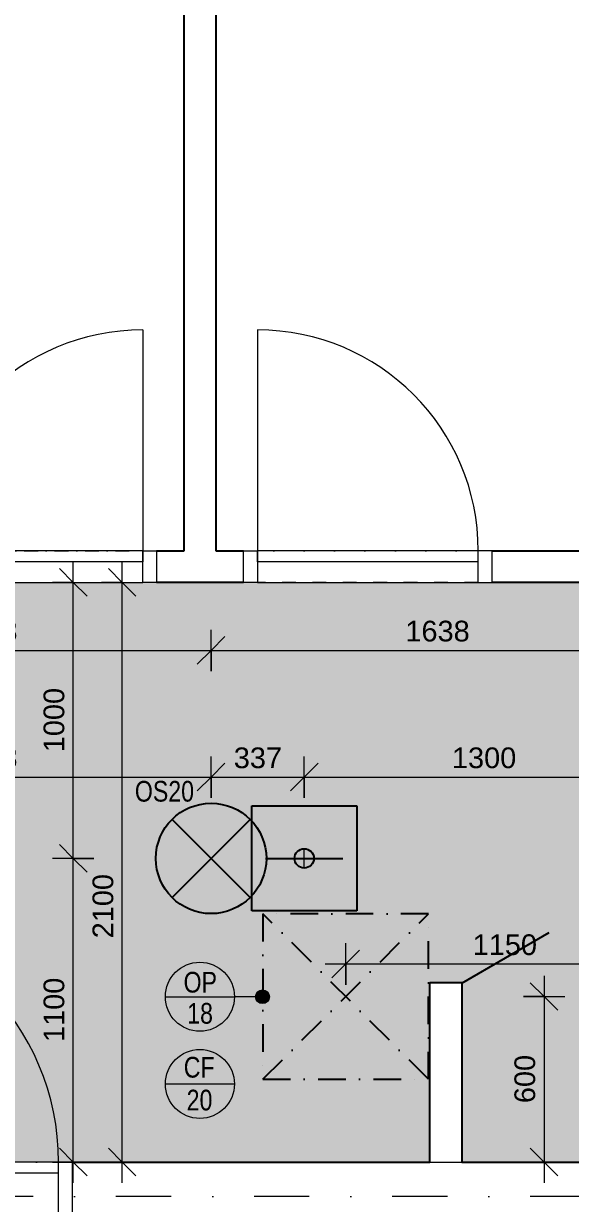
# Model space of a CAD drawing. Header units: millimetres. Extents: x -48113 to -1543, y -7799 to 11925.
# Drawn here: x -33236 to -31256, y -627 to 3648 of the extents above; entities that cross this region are included whole.
import ezdxf

# ---------------------------------------------------------------- set-up
doc = ezdxf.new("R2010")
doc.units = ezdxf.units.MM
for name, pattern in [('HA_DashDot_10mm-S3mm', [500, 200, -150, 0, -150]), ('HA_DashDot_2_2mm-S0_6mm', [110, 50, -30, 0, -30]), ('HA_DashDot_4mm-S1mm', [200, 100, -50, 0, -50])]:
    doc.linetypes.add(name, pattern=pattern)
for name, color, linetype, lineweight in [('-UNDERLAY_A-DETL-____-OTLN', 9, 'Continuous', 25), ('A-____-____-DIMS', 9, 'Continuous', 5), ('A-____-____-DIMS-50', 9, 'Continuous', 5), ('A-CLNG-____-IDEN', 9, 'Continuous', 9), ('A-CLNG-____-PATT', 9, 'Continuous', 9), ('A-DETL-____-OTLN', 9, 'Continuous', 25), ('A-DETL-____-THIN', 9, 'Continuous', 9), ('A-DETL-GENF-OTLN', 9, 'Continuous', 9), ('A-DOOR-____-MCUT', 9, 'HA_DashDot_2_2mm-S0_6mm', 9), ('A-DOOR-____-OTLN', 9, 'Continuous', 9), ('A-DOOR-FRAM-OTLN', 9, 'Continuous', 9), ('A-FLOR-____-OVHD', 9, 'HA_DashDot_4mm-S1mm', 25), ('A-GENM-____-IDEN', 9, 'Continuous', 9), ('A-WALL-____-MCUT', 9, 'Continuous', 25), ('E-LITE-EQPM-IDEN', 9, 'Continuous', 9), ('E-LITE-EQPM-OTLN', 9, 'Continuous', 9), ('I-WALL-____-MCUT', 9, 'Continuous', 25), ('S-GRID-____-OTLN', 9, 'Continuous', 5)]:
    doc.layers.add(name, color=color, linetype=linetype, lineweight=lineweight)
doc.styles.add('Arial_1', font='arial.ttf', dxfattribs={"height": 75})
doc.styles.add('Arial_2', font='arial.ttf', dxfattribs={"width": 0.8, "height": 75})
doc.dimstyles.new('Inner_Dimensions', dxfattribs={"dimscale": 304.8, "dimtxt": 76.519455, "dimasz": 0.328084, "dimexe": 0.246063, "dimexo": 0.0625, "dimgap": 0.032808, "dimtad": 1, "dimdec": 0, "dimzin": 0, "dimdsep": 46, "dimtxsty": 'Arial_1', "dimblk1": 'OBLIQUE', "dimblk2": 'OBLIQUE', "dimsah": 1, "dimcen": 0.09, "dimdle": 0.246063, "dimazin": 0, "dimtfac": 1, "dimtdec": 4, "dimtix": 1, "dimtmove": 0, "dimatfit": 3, "dimfxl": 0.246063, "dimfxlon": 1, "dimtvp": 1, "dimtolj": 1, "dimtzin": 0, "dimlwd": 9, "dimlwe": 9, "dimarcsym": 2})
doc.dimstyles.new('Inner_Dimensions_1', dxfattribs={"dimscale": 304.8, "dimtxt": 76.519455, "dimasz": 0.328084, "dimexe": 0.246063, "dimexo": 0.0625, "dimgap": 0.032808, "dimtad": 1, "dimdec": 0, "dimzin": 0, "dimdsep": 46, "dimtxsty": 'Arial_1', "dimblk1": 'OBLIQUE', "dimblk2": 'OBLIQUE', "dimsah": 1, "dimcen": 0.09, "dimdle": 0.246063, "dimazin": 0, "dimtfac": 1, "dimtdec": 4, "dimtix": 1, "dimtmove": 2, "dimatfit": 3, "dimfxl": 0.246063, "dimfxlon": 1, "dimtvp": 1, "dimtolj": 1, "dimtzin": 0, "dimlwd": 9, "dimlwe": 9, "dimarcsym": 2})

# ---------------------------------------------------------------- blocks, each defined once
blk = doc.blocks.new('HA_DR_Single_Swing_Solid - In_BJ_900x2100_Vstup-2040222-DPS_1NP-C')
at = {"layer": 'A-DOOR-____-MCUT'}
for p, q in [((-450, 125), (450, 125)), ((-450, -125), (450, -125))]:
    blk.add_line(p, q, dxfattribs=at)
at = {"layer": 'A-DOOR-____-OTLN'}
for p, q in [((-500, 125), (500, 125)), ((-450, -85), (-450, -125)), ((-450, -85), (450, -85)), ((450, -85), (450, -125)), ((-500, -125), (500, -125)), ((-450, -125), (450, -125))]:
    blk.add_line(p, q, dxfattribs=at)
at = {"layer": 'A-DOOR-____-OTLN', "lineweight": 5}
blk.add_line((450, -1025), (450, -125), dxfattribs=at)
blk.add_arc((450, -125), 900, 180, 270, dxfattribs=at)
at = {"layer": 'A-DOOR-FRAM-OTLN'}
for p, q in [((-450, 125), (-500, 125)), ((-500, 125), (-500, -125)), ((450, 125), (-450, 125)), ((-450, 125), (-450, -125)), ((450, -125), (450, 125)), ((450, 125), (500, 125)), ((500, 125), (500, -125)), ((-500, -125), (-450, -125)), ((500, -125), (450, -125))]:
    blk.add_line(p, q, dxfattribs=at)
blk = doc.blocks.new('HA_DR_Double_Swing_Solid - In_BJ_1200x2100_800-1662813-DPS_1NP-C')
at = {"layer": 'A-DOOR-____-MCUT'}
for p, q in [((-600, 57.5), (600, 57.5)), ((-600, -57.5), (600, -57.5))]:
    blk.add_line(p, q, dxfattribs=at)
at = {"layer": 'A-DOOR-____-OTLN', "lineweight": 5}
for p, q in [((600, 857.5), (600, 57.5)), ((-253.6, 257.5), (-600, 57.5))]:
    blk.add_line(p, q, dxfattribs=at)
at = {"layer": 'A-DOOR-____-OTLN'}
for p, q in [((-107.5, 65.5), (-107.5, 115)), ((-107.5, 115), (-5, 115)), ((-92.5, 100), (-92.5, 65.5)), ((-5, 100), (-92.5, 100)), ((-5, 100), (-5, 115)), ((-200, 57.5), (-600, 57.5)), ((-600, 17.5), (-600, 57.5)), ((-200, 17.5), (-200, 57.5)), ((600, 57.5), (-200, 57.5)), ((-200, 57.5), (-200, 17.5)), ((-70, 65.5), (-130, 65.5)), ((-130, 57.5), (-130, 65.5)), ((-70, 57.5), (-70, 65.5)), ((600, 57.5), (600, 17.5)), ((-200, 17.5), (-600, 17.5)), ((600, 17.5), (-200, 17.5))]:
    blk.add_line(p, q, dxfattribs=at)
at = {"layer": 'A-DOOR-____-OTLN', "lineweight": 5}
for centre, radius, start, end in [((600, 57.5), 800, 90, 180), ((-600, 57.5), 400, 360, 30)]:
    blk.add_arc(centre, radius, start, end, dxfattribs=at)
at = {"layer": 'A-DOOR-____-OTLN'}
blk.add_open_spline([(-107.5, 115), (-107.5, 115), (-107.4, 114.9), (-106.9, 114.4), (-106.5, 114), (-106.1, 113.6), (-105.6, 113.1), (-105.2, 112.7), (-104.6, 112.1), (-103.9, 111.4), (-103.3, 110.8), (-102.9, 110.4), (-102.4, 109.9), (-101.9, 109.4), (-101.5, 109), (-101, 108.5), (-100.5, 108), (-100, 107.5), (-99.5, 107), (-99, 106.5), (-98.5, 106), (-98.1, 105.6), (-97.6, 105.1), (-97.1, 104.6), (-96.7, 104.2), (-96.2, 103.7), (-95.8, 103.3), (-95.3, 102.8), (-94.8, 102.3), (-94.4, 101.9), (-93.9, 101.4), (-93.5, 101), (-93.1, 100.6), (-92.6, 100.1), (-92.5, 100), (-92.5, 100)], degree=3, knots=[0, 0, 0, 0, 0.083333, 0.125, 0.166667, 0.208333, 0.229167, 0.25, 0.291667, 0.333333, 0.354167, 0.375, 0.395833, 0.416667, 0.4375, 0.458333, 0.479167, 0.5, 0.520833, 0.541667, 0.5625, 0.583333, 0.604167, 0.625, 0.645833, 0.666667, 0.6875, 0.708333, 0.75, 0.770833, 0.791667, 0.833333, 0.875, 0.916667, 1, 1, 1, 1], dxfattribs=at)
at = {"layer": 'A-DOOR-FRAM-OTLN'}
for p, q in [((-650, 57.5), (-650, -57.5)), ((-600, 57.5), (-650, 57.5)), ((-600, 57.5), (-600, -57.5)), ((600, -57.5), (600, 57.5)), ((600, 57.5), (650, 57.5)), ((650, 57.5), (650, -57.5)), ((-650, -57.5), (-600, -57.5)), ((-600, -57.5), (600, -57.5)), ((650, -57.5), (600, -57.5))]:
    blk.add_line(p, q, dxfattribs=at)
blk = doc.blocks.new('HA_DR_Single_Swing_Solid - In_BJ_800x2100-2040331-DPS_1NP-C')
at = {"layer": 'A-DOOR-____-MCUT'}
for p, q in [((-400, 57.5), (400, 57.5)), ((-400, -57.5), (400, -57.5))]:
    blk.add_line(p, q, dxfattribs=at)
at = {"layer": 'A-DOOR-____-OTLN'}
for p, q in [((-400, -17.5), (-400, -57.5)), ((-400, -17.5), (400, -17.5)), ((400, -17.5), (400, -57.5)), ((-400, -57.5), (400, -57.5))]:
    blk.add_line(p, q, dxfattribs=at)
at = {"layer": 'A-DOOR-____-OTLN', "lineweight": 5}
blk.add_line((400, -857.5), (400, -57.5), dxfattribs=at)
blk.add_arc((400, -57.5), 800, 180, 270, dxfattribs=at)
at = {"layer": 'A-DOOR-FRAM-OTLN'}
for p, q in [((-400, 57.5), (-450, 57.5)), ((-450, 57.5), (-450, -57.5)), ((400, 57.5), (-400, 57.5)), ((-400, 57.5), (-400, -57.5)), ((400, -57.5), (400, 57.5)), ((400, 57.5), (450, 57.5)), ((450, 57.5), (450, -57.5)), ((-450, -57.5), (-400, -57.5)), ((450, -57.5), (400, -57.5))]:
    blk.add_line(p, q, dxfattribs=at)
blk = doc.blocks.new('HA_LF_GenericSymbol - OS20_chodby-1935301-DPS_1NP-C')
at = {"layer": 'E-LITE-EQPM-OTLN', "color": 11, "lineweight": 25}
for p, q in [((141.4, 141.4), (-141.4, -141.4)), ((-141.4, 141.4), (141.4, -141.4))]:
    blk.add_line(p, q, dxfattribs=at)
blk.add_circle((0, 0), 200, dxfattribs=at)
blk = doc.blocks.new('DIMBLOCK61-DPS_1NP-C')
at = {"layer": 'A-____-____-DIMS-50', "lineweight": 9, "transparency": 16777216}
for p, q in [((-34194.9, 1452.1), (-34194.9, 1302.1)), ((-34194.9, 1377.1), (-34194.9, 1452.1)), ((-34194.9, 1377.1), (-34144.9, 1427.1)), ((-32557.4, 1302.1), (-32557.4, 1452.1)), ((-32557.4, 1377.1), (-32507.4, 1427.1)), ((-34194.9, 1377.1), (-34244.9, 1327.1)), ((-34194.9, 1377.1), (-32557.4, 1377.1)), ((-32557.4, 1377.1), (-32607.4, 1327.1)), ((-32557.4, 1377.1), (-32557.4, 1302.1))]:
    blk.add_line(p, q, dxfattribs=at)
at = {"layer": 'A-____-____-DIMS-50', "color": 0, "lineweight": 9, "transparency": 16777216, "insert": (-33491.5, 1484.5), "char_height": 75, "width": 276.883, "attachment_point": 1, "line_spacing_factor": 0.941778, "style": 'Arial_1'}
blk.add_mtext('1638', dxfattribs=at)
blk = doc.blocks.new('_Oblique')
at = {"color": 0, "linetype": 'ByBlock', "lineweight": -2}
blk.add_line((-0.5, -0.5), (0.5, 0.5), dxfattribs=at)
blk = doc.blocks.new('DIMBLOCK62-DPS_1NP-C')
at = {"layer": 'A-____-____-DIMS-50', "lineweight": 9, "transparency": 16777216}
for p, q in [((-32557.4, 1302.1), (-32557.4, 1452.1)), ((-32557.4, 1377.1), (-32507.4, 1427.1)), ((-30919.9, 1452.1), (-30919.9, 1302.1)), ((-30919.9, 1377.1), (-30919.9, 1452.1)), ((-30919.9, 1377.1), (-30869.9, 1427.1)), ((-32557.4, 1377.1), (-32607.4, 1327.1)), ((-32557.4, 1377.1), (-30919.9, 1377.1)), ((-32557.4, 1377.1), (-32557.4, 1302.1)), ((-30919.9, 1377.1), (-30969.9, 1327.1))]:
    blk.add_line(p, q, dxfattribs=at)
at = {"layer": 'A-____-____-DIMS-50', "color": 0, "lineweight": 9, "transparency": 16777216, "insert": (-31854, 1484.5), "char_height": 75, "width": 276.883, "attachment_point": 1, "line_spacing_factor": 0.941778, "style": 'Arial_1'}
blk.add_mtext('1638', dxfattribs=at)
blk = doc.blocks.new('HA_TAG_GM_Products - Generic-588599-DPS_1NP-C')
at = {"layer": 'A-GENM-____-IDEN'}
blk.add_line((-2.5, 0), (2.5, 0), dxfattribs=at)
blk.add_circle((0, 0), 2.5, dxfattribs=at)
blk = doc.blocks.new('HA_Tag_Ceiling - Group _ Type Mark-1700485-DPS_1NP-C')
at = {"layer": 'A-CLNG-____-IDEN'}
blk.add_line((-2.5, 0), (2.5, 0), dxfattribs=at)
blk.add_circle((0, 0), 2.5, dxfattribs=at)
blk = doc.blocks.new('DIMBLOCK92-DPS_1NP-C')
at = {"layer": 'A-____-____-DIMS-50', "lineweight": 9, "transparency": 16777216}
for p, q in [((-34194.9, 992.9), (-34194.9, 842.9)), ((-34194.9, 917.9), (-34194.9, 992.9)), ((-32557.4, 842.9), (-32557.4, 992.9)), ((-34194.9, 917.9), (-34144.9, 967.9)), ((-32557.4, 917.9), (-32507.4, 967.9)), ((-34269.9, 917.9), (-32557.4, 917.9)), ((-34194.9, 917.9), (-34244.9, 867.9)), ((-32557.4, 917.9), (-32607.4, 867.9)), ((-32557.4, 917.9), (-32557.4, 842.9))]:
    blk.add_line(p, q, dxfattribs=at)
at = {"layer": 'A-____-____-DIMS-50', "color": 0, "lineweight": 9, "transparency": 16777216, "insert": (-33491.5, 1025.3), "char_height": 75, "width": 276.883, "attachment_point": 1, "line_spacing_factor": 0.941778, "style": 'Arial_1'}
blk.add_mtext('1638', dxfattribs=at)
blk = doc.blocks.new('DIMBLOCK93-DPS_1NP-C')
at = {"layer": 'A-____-____-DIMS-50', "lineweight": 9, "transparency": 16777216}
for p, q in [((-32557.4, 842.9), (-32557.4, 992.9)), ((-32220.2, 842.9), (-32220.2, 992.9)), ((-32557.4, 917.9), (-32507.4, 967.9)), ((-32220.2, 917.9), (-32170.2, 967.9)), ((-32557.4, 917.9), (-32607.4, 867.9)), ((-32557.4, 917.9), (-32220.2, 917.9)), ((-32557.4, 917.9), (-32557.4, 842.9)), ((-32220.2, 917.9), (-32270.2, 867.9)), ((-32220.2, 917.9), (-32220.2, 842.9))]:
    blk.add_line(p, q, dxfattribs=at)
at = {"layer": 'A-____-____-DIMS-50', "color": 0, "lineweight": 9, "transparency": 16777216, "insert": (-32475.3, 1025.3), "char_height": 75, "width": 207.662, "attachment_point": 1, "line_spacing_factor": 0.941778, "style": 'Arial_1'}
blk.add_mtext('337', dxfattribs=at)
blk = doc.blocks.new('DIMBLOCK94-DPS_1NP-C')
at = {"layer": 'A-____-____-DIMS-50', "lineweight": 9, "transparency": 16777216}
for p, q in [((-32220.2, 842.9), (-32220.2, 992.9)), ((-30919.9, 992.9), (-30919.9, 842.9)), ((-30919.9, 917.9), (-30919.9, 992.9)), ((-32220.2, 917.9), (-32170.2, 967.9)), ((-30919.9, 917.9), (-30869.9, 967.9)), ((-32220.2, 917.9), (-32270.2, 867.9)), ((-32220.2, 917.9), (-30844.9, 917.9)), ((-32220.2, 917.9), (-32220.2, 842.9)), ((-30919.9, 917.9), (-30969.9, 867.9))]:
    blk.add_line(p, q, dxfattribs=at)
at = {"layer": 'A-____-____-DIMS-50', "color": 0, "lineweight": 9, "transparency": 16777216, "insert": (-31685.4, 1025.3), "char_height": 75, "width": 276.883, "attachment_point": 1, "line_spacing_factor": 0.941778, "style": 'Arial_1'}
blk.add_mtext('1300', dxfattribs=at)
blk = doc.blocks.new('DIMBLOCK95-DPS_1NP-C')
at = {"layer": 'A-____-____-DIMS-50', "lineweight": 9, "transparency": 16777216}
for p, q in [((-31351.7, 122.8), (-31401.7, 172.8)), ((-31351.7, 197.8), (-31351.7, -551.8)), ((-31426.7, 122.8), (-31276.7, 122.8)), ((-31351.7, 122.8), (-31426.7, 122.8)), ((-31351.7, 122.8), (-31301.7, 72.8)), ((-31351.7, -476.8), (-31401.7, -426.8)), ((-31276.7, -476.8), (-31426.7, -476.8)), ((-31351.7, -476.8), (-31301.7, -526.8)), ((-31351.7, -476.8), (-31276.7, -476.8))]:
    blk.add_line(p, q, dxfattribs=at)
at = {"layer": 'A-____-____-DIMS-50', "color": 0, "lineweight": 9, "transparency": 16777216, "insert": (-31459.1, -263.5), "char_height": 75, "width": 207.662, "attachment_point": 1, "rotation": 90, "line_spacing_factor": 0.941778, "style": 'Arial_1'}
blk.add_mtext('600', dxfattribs=at)
blk = doc.blocks.new('DIMBLOCK96-DPS_1NP-C')
at = {"layer": 'A-____-____-DIMS-50', "lineweight": 9, "transparency": 16777216}
for p, q in [((-32069.9, 165.7), (-32069.9, 315.7)), ((-30919.9, 315.7), (-30919.9, 165.7)), ((-30919.9, 240.7), (-30919.9, 315.7)), ((-32069.9, 240.7), (-32019.9, 290.7)), ((-30919.9, 240.7), (-30869.9, 290.7)), ((-32144.9, 240.7), (-30844.9, 240.7)), ((-32069.9, 240.7), (-32119.9, 190.7)), ((-32069.9, 240.7), (-32069.9, 165.7)), ((-30919.9, 240.7), (-30969.9, 190.7))]:
    blk.add_line(p, q, dxfattribs=at)
at = {"layer": 'A-____-____-DIMS-50', "color": 0, "lineweight": 9, "transparency": 16777216, "insert": (-31610.3, 348.1), "char_height": 75, "width": 276.883, "attachment_point": 1, "line_spacing_factor": 0.941778, "style": 'Arial_1'}
blk.add_mtext('1150', dxfattribs=at)
blk = doc.blocks.new('DIMBLOCK111-DPS_1NP-C')
at = {"layer": 'A-____-____-DIMS-50', "lineweight": 9, "transparency": 16777216}
for p, q in [((-33056.7, 623.5), (-33106.7, 673.5)), ((-32981.7, 623.5), (-33131.7, 623.5)), ((-33056.7, -551.8), (-33056.7, 623.5)), ((-33056.7, 623.5), (-33006.7, 573.5)), ((-33056.7, 623.5), (-32981.7, 623.5)), ((-33056.7, -476.8), (-33106.7, -426.8)), ((-33131.7, -476.8), (-32981.7, -476.8)), ((-33056.7, -476.8), (-33131.7, -476.8)), ((-33056.7, -476.8), (-33006.7, -526.8))]:
    blk.add_line(p, q, dxfattribs=at)
at = {"layer": 'A-____-____-DIMS-50', "color": 0, "lineweight": 9, "transparency": 16777216, "insert": (-33164.1, -42), "char_height": 75, "width": 276.883, "attachment_point": 1, "rotation": 90, "line_spacing_factor": 0.941778, "style": 'Arial_1'}
blk.add_mtext('1100', dxfattribs=at)
blk = doc.blocks.new('DIMBLOCK112-DPS_1NP-C')
at = {"layer": 'A-____-____-DIMS-50', "lineweight": 9, "transparency": 16777216}
for p, q in [((-33056.7, 1623.2), (-33106.7, 1673.2)), ((-33056.7, 623.5), (-33056.7, 1698.2)), ((-33131.7, 1623.2), (-32981.7, 1623.2)), ((-33056.7, 1623.2), (-33131.7, 1623.2)), ((-33056.7, 1623.2), (-33006.7, 1573.2)), ((-33056.7, 623.5), (-33106.7, 673.5)), ((-32981.7, 623.5), (-33131.7, 623.5)), ((-33056.7, 623.5), (-33006.7, 573.5)), ((-33056.7, 623.5), (-32981.7, 623.5))]:
    blk.add_line(p, q, dxfattribs=at)
at = {"layer": 'A-____-____-DIMS-50', "color": 0, "lineweight": 9, "transparency": 16777216, "insert": (-33164.1, 1008), "char_height": 75, "width": 276.883, "attachment_point": 1, "rotation": 90, "line_spacing_factor": 0.941778, "style": 'Arial_1'}
blk.add_mtext('1000', dxfattribs=at)
blk = doc.blocks.new('DIMBLOCK147-DPS_1NP-C')
at = {"layer": 'A-____-____-DIMS-50', "lineweight": 9, "transparency": 16777216}
for p, q in [((-32879.4, 1623.2), (-32929.4, 1673.2)), ((-32879.4, -551.8), (-32879.4, 1698.2)), ((-32954.4, 1623.2), (-32804.4, 1623.2)), ((-32879.4, 1623.2), (-32954.4, 1623.2)), ((-32879.4, 1623.2), (-32829.4, 1573.2)), ((-32879.4, -476.8), (-32929.4, -426.8)), ((-32954.4, -476.8), (-32804.4, -476.8)), ((-32879.4, -476.8), (-32954.4, -476.8)), ((-32879.4, -476.8), (-32829.4, -526.8))]:
    blk.add_line(p, q, dxfattribs=at)
at = {"layer": 'A-____-____-DIMS-50', "color": 0, "lineweight": 9, "transparency": 16777216, "insert": (-32986.8, 333.7), "char_height": 75, "width": 276.883, "attachment_point": 1, "rotation": 90, "line_spacing_factor": 0.941778, "style": 'Arial_1'}
blk.add_mtext('2100', dxfattribs=at)

msp = doc.modelspace()

# ---------------------------------------------------------------- hatches: boundary and pattern name
at = {"layer": 'A-CLNG-____-PATT', "lineweight": 5}
h = msp.add_hatch(color=256, dxfattribs=at)
h.paths.add_polyline_path([(-30919.9, -476.8), (-30919.9, 1623.2), (-34194.9, 1623.2), (-34194.9, -476.8), (-31764.9, -476.8), (-31764.9, 173.2), (-31649.9, 173.2), (-31649.9, -476.8)])
h.paths.add_polyline_path([(-32220.2, 588.5), (-32229.3, 589.7), (-32237.7, 593.2), (-32245, 598.8), (-32250.5, 606), (-32254, 614.5), (-32255.2, 623.5), (-32254, 632.6), (-32250.5, 641), (-32245, 648.3), (-32237.7, 653.8), (-32229.3, 657.3), (-32220.2, 658.5), (-32211.2, 657.3), (-32202.7, 653.8), (-32195.5, 648.3), (-32189.9, 641), (-32186.4, 632.6), (-32185.2, 623.5), (-32186.4, 614.5), (-32189.9, 606), (-32195.5, 598.8), (-32202.7, 593.2), (-32211.2, 589.7)])
at = {"layer": 'A-DETL-GENF-OTLN'}
msp.add_hatch(color=1, dxfattribs=at).paths.add_polyline_path([(-32220.2, 588.5), (-32211.2, 589.7), (-32202.7, 593.2), (-32195.5, 598.8), (-32189.9, 606), (-32186.4, 614.5), (-32185.2, 623.5), (-32186.4, 632.6), (-32189.9, 641), (-32195.5, 648.3), (-32202.7, 653.8), (-32211.2, 657.3), (-32220.2, 658.5), (-32229.3, 657.3), (-32237.7, 653.8), (-32245, 648.3), (-32250.5, 641), (-32254, 632.6), (-32255.2, 623.5), (-32254, 614.5), (-32250.5, 606), (-32245, 598.8), (-32237.7, 593.2), (-32229.3, 589.7)])
at = {"layer": 'A-GENM-____-IDEN'}
h = msp.add_hatch(color=256, dxfattribs=at)
edge = h.paths.add_edge_path()
edge.add_arc((-32371.2, 122.1), 25, 0, 360)

# ---------------------------------------------------------------- linework, layer by layer
at = {"layer": '-UNDERLAY_A-DETL-____-OTLN'}
msp.add_line((-31649.9, 171.8), (-31333.8, 354.3), dxfattribs=at)
at = {"layer": 'A-DETL-____-OTLN'}
for p, q in [((-32410.2, 813.5), (-32030.2, 813.5)), ((-32410.2, 433.5), (-32410.2, 813.5)), ((-32030.2, 813.5), (-32030.2, 433.5)), ((-32360.2, 623.5), (-32080.2, 623.5)), ((-32030.2, 433.5), (-32410.2, 433.5))]:
    msp.add_line(p, q, dxfattribs=at)
msp.add_circle((-32220.2, 623.5), 35, dxfattribs=at)
at = {"layer": 'A-DETL-____-THIN'}
msp.add_line((-32220.2, 588.5), (-32220.2, 658.5), dxfattribs=at)
for start, end in [(0, 180), (180, 360)]:
    msp.add_arc((-32220.2, 623.5), 35, start, end, dxfattribs=at)
at = {"layer": 'A-FLOR-____-OVHD'}
for p, q in [((-31769.9, 422.8), (-32369.9, 422.8)), ((-32369.9, 422.8), (-32369.9, -177.2)), ((-31769.9, -177.2), (-32369.9, 422.8)), ((-32369.9, -177.2), (-31769.9, 422.8)), ((-31769.9, -177.2), (-31769.9, 422.8)), ((-32369.9, -177.2), (-31769.9, -177.2))]:
    msp.add_line(p, q, dxfattribs=at)
at = {"layer": 'A-GENM-____-IDEN'}
msp.add_line((-32371.2, 122.1), (-32473.1, 122.1), dxfattribs=at)
msp.add_circle((-32371.2, 122.1), 25, dxfattribs=at)
at = {"layer": 'A-WALL-____-MCUT', "lineweight": 9}
msp.add_line((-31764.9, -476.8), (-31649.9, -476.8), dxfattribs=at)
at = {"layer": 'I-WALL-____-MCUT'}
for p, q in [((-32654.9, 1738.2), (-32654.9, 6148.2)), ((-32539.9, 6148.2), (-32539.9, 1738.2)), ((-32754.9, 1738.2), (-32654.9, 1738.2)), ((-32539.9, 1738.2), (-32439.9, 1738.2)), ((-31539.9, 1738.2), (-30919.9, 1738.2)), ((-32439.9, 1623.2), (-32754.9, 1623.2)), ((-30919.9, 1623.2), (-31539.9, 1623.2)), ((-31764.9, -476.8), (-31764.9, 173.2)), ((-31764.9, 173.2), (-31649.9, 173.2)), ((-31649.9, 173.2), (-31649.9, -476.8)), ((-33059.9, -476.8), (-31764.9, -476.8)), ((-31649.9, -476.8), (-30919.9, -476.8))]:
    msp.add_line(p, q, dxfattribs=at)
at = {"layer": 'S-GRID-____-OTLN', "linetype": 'HA_DashDot_10mm-S3mm', "lineweight": 9}
msp.add_line((-22199.7, -601.8), (-46512.7, -601.8), dxfattribs=at)

# ---------------------------------------------------------------- block references
at = {"layer": 'A-CLNG-____-IDEN', "xscale": 49.99999999999998, "yscale": 49.99999999999998, "zscale": 49.99999999999998}
msp.add_blockref('HA_Tag_Ceiling - Group _ Type Mark-1700485-DPS_1NP-C', (-32598.1, -194), dxfattribs=at)
at = {"layer": 'A-DOOR-____-OTLN'}
msp.add_blockref('HA_DR_Double_Swing_Solid - In_BJ_1200x2100_800-1662813-DPS_1NP-C', (-33404.9, 1680.7), dxfattribs=at)
at = {"layer": 'A-DOOR-____-OTLN', "rotation": 180}
for name, p in [('HA_DR_Single_Swing_Solid - In_BJ_800x2100-2040331-DPS_1NP-C', (-31989.9, 1680.7)), ('HA_DR_Single_Swing_Solid - In_BJ_900x2100_Vstup-2040222-DPS_1NP-C', (-33559.9, -601.8))]:
    msp.add_blockref(name, p, dxfattribs=at)
at = {"layer": 'A-GENM-____-IDEN', "xscale": 49.99999999999998, "yscale": 49.99999999999998, "zscale": 49.99999999999998}
msp.add_blockref('HA_TAG_GM_Products - Generic-588599-DPS_1NP-C', (-32598.1, 122.1), dxfattribs=at)
at = {"layer": 'E-LITE-EQPM-OTLN', "color": 11, "lineweight": 25}
msp.add_blockref('HA_LF_GenericSymbol - OS20_chodby-1935301-DPS_1NP-C', (-32557.4, 623.2), dxfattribs=at)

# ---------------------------------------------------------------- texts
at = {"layer": 'A-CLNG-____-IDEN', "lineweight": 5, "char_height": 75, "attachment_point": 1, "style": 'Arial_2'}
for s, insert, width in [('CF', (-32656.5, -95.9), 137.89), ('20', (-32645.9, -214.9), 115.443)]:
    msp.add_mtext(s, dxfattribs=dict(at, insert=insert, width=width))
at = {"layer": 'A-GENM-____-IDEN', "lineweight": 5, "char_height": 75, "attachment_point": 1, "style": 'Arial_2'}
for s, insert, width in [('OP', (-32657.1, 212.2), 147.51), ('18', (-32643.9, 99.5), 115.443)]:
    msp.add_mtext(s, dxfattribs=dict(at, insert=insert, width=width))
at = {"layer": 'E-LITE-EQPM-IDEN', "lineweight": 5, "insert": (-32833.5, 904.1), "char_height": 75, "width": 262.953, "attachment_point": 1, "style": 'Arial_2'}
msp.add_mtext('OS20', dxfattribs=at)

# ---------------------------------------------------------------- dimensions: what is measured, and where the dimension line sits
at = {"layer": 'A-____-____-DIMS', "lineweight": 9}
for base, p1, p2, override, picture, middle in [((-33056.7, 1623.2), (-32981.7, 623.5), (-33131.7, 1623.2), {"dimpost": '<>', "dimfxl": 1010.87227}, 'DIMBLOCK112-DPS_1NP-C', (-33105, 1123.4)), ((-33056.7, 623.5), (-33131.7, -476.8), (-32981.7, 623.5), {"dimpost": '<>', "dimfxl": 1110.495922}, 'DIMBLOCK111-DPS_1NP-C', (-33105, 73.4)), ((-31351.7, -476.8), (-31426.7, 122.8), (-31276.7, -476.8), {"dimpost": '<>', "dimfxl": 618.029289}, 'DIMBLOCK95-DPS_1NP-C', (-31400, -177))]:
    dim = msp.add_linear_dim(base=base, p1=p1, p2=p2, angle=90, dimstyle='Inner_Dimensions', override=override, dxfattribs=at)
    dim.commit()
    dim.dimension.update_dxf_attribs({"geometry": picture, "text_midpoint": middle})
dim = msp.add_linear_dim(base=(-32879.4, 1623.2), p1=(-32954.4, -476.8), p2=(-32954.4, 1623.2), angle=90, dimstyle='Inner_Dimensions_1', override={"dimpost": '<>', "dimfxl": 2100}, dxfattribs=at)
dim.commit()
dim.dimension.update_dxf_attribs({"geometry": 'DIMBLOCK147-DPS_1NP-C', "text_midpoint": (-32936.8, 472.2), "dimtype": 160, "text_rotation": 90})
for base, p1, p2, override, picture, middle in [((-32557.4022244, 1377.1436583), (-34194.9022244, 1452.1436583), (-32557.4022244, 1302.1436583), {"dimpost": '<>', "dimfxl": 1644.355877}, 'DIMBLOCK61-DPS_1NP-C', (-33376.1522244, 1425.4622124)), ((-30919.9022244, 1377.1436583), (-32557.4022244, 1302.1436583), (-30919.9022244, 1452.1436583), {"dimpost": '<>', "dimfxl": 1644.355877}, 'DIMBLOCK62-DPS_1NP-C', (-31738.6522244, 1425.4622124)), ((-32557.4022244, 917.8889592), (-34194.9022244, 992.8889592), (-32557.4022244, 842.8889592), {"dimpost": '<>', "dimfxl": 1644.355877}, 'DIMBLOCK92-DPS_1NP-C', (-33376.1522244, 966.2075133)), ((-32220.2, 917.9), (-32557.4, 842.9), (-32220.2, 842.9), {"dimpost": '<>', "dimfxl": 337.190214}, 'DIMBLOCK93-DPS_1NP-C', (-32388.8, 966.2)), ((-30919.9, 917.9), (-32220.2, 842.9), (-30919.9, 992.9), {"dimpost": '<>', "dimfxl": 1308.932977}, 'DIMBLOCK94-DPS_1NP-C', (-31570.1, 966.2)), ((-30919.9, 240.7), (-32069.9, 165.7), (-30919.9, 315.7), {"dimpost": '<>', "dimfxl": 1159.74135}, 'DIMBLOCK96-DPS_1NP-C', (-31494.9, 289))]:
    dim = msp.add_linear_dim(base=base, p1=p1, p2=p2, dimstyle='Inner_Dimensions', override=override, dxfattribs=at)
    dim.commit()
    dim.dimension.update_dxf_attribs({"geometry": picture, "text_midpoint": middle})

doc.saveas('drawing.dxf')
